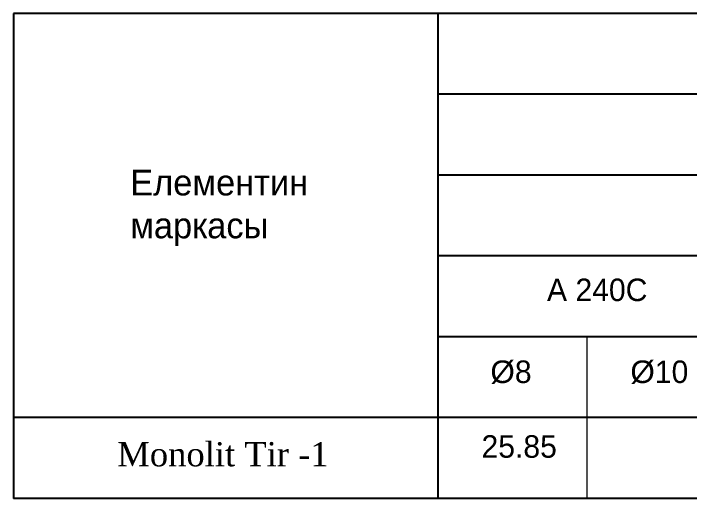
# Model space of a CAD drawing. Header units: millimetres. Extents: x -149347 to 251215, y -2929184 to -2541447.
# Drawn here: x 85693 to 93730, y -2880475 to -2874709 of the extents above; entities that cross this region are included whole.
import ezdxf

# ---------------------------------------------------------------- set-up
doc = ezdxf.new("R2010")
doc.units = ezdxf.units.MM
doc.layers.add('A-Wall', color=7, linetype='Continuous', lineweight=30)
doc.layers.add('APS_MADEIRA', color=35, linetype='Continuous', lineweight=15)
doc.styles.add('A3_Times_AzLat', font='A3TI(LA).TTF')
doc.styles.add('style6', font='ARIALN.TTF', dxfattribs={"height": 300})

msp = doc.modelspace()

# ---------------------------------------------------------------- linework, layer by layer
at = {"ltscale": 3}
for p, q in [((105724.88817, -2874709.04991), (85692.8445, -2874709.04991)), ((85692.8445, -2874709.04991), (85692.8445, -2880474.74408)), ((90738.14112, -2874709.04991), (90738.14112, -2880474.74408)), ((103322.36597, -2875669.69967), (90738.14112, -2875669.69967)), ((103322.36597, -2876630.70855), (90738.14112, -2876630.70855)), ((103322.36597, -2877591.71743), (90738.14112, -2877591.71743)), ((103322.36597, -2878552.72631), (90738.14112, -2878552.72631)), ((105724.88817, -2879513.73519), (85692.8445, -2879513.73519)), ((105724.88817, -2880474.74408), (85692.8445, -2880474.74408))]:
    msp.add_line(p, q, dxfattribs=at)
at = {"layer": 'APS_MADEIRA', "color": 7, "lineweight": 15, "ltscale": 25}
for p, q in [((90738.14112, -2878552.72631), (90738.14112, -2880474.74408)), ((92511.01606, -2878552.72631), (92511.01606, -2880474.74408))]:
    msp.add_line(p, q, dxfattribs=at)

# ---------------------------------------------------------------- texts
at = {"color": 0, "lineweight": 0, "attachment_point": 1, "style": 'A3_Times_AzLat'}
for s, insert, char_height, width in [('Елементин\\Pмаркасы', (87080.34081, -2876565.62481), 306, 5828.3624334), ('     А 240C', (91538.5852, -2877860.45636), 267.75, 9309.8994884), ('{\\fArial|b0|i0|c204|p32;Ø}8  ', (91362.82873, -2878834.3108), 267.75, 10601.2332855), ('{\\fArial|b0|i0|c204|p32;Ø}10  ', (93027.33544, -2878834.3108), 267.75, 10601.2332855)]:
    msp.add_mtext(s, dxfattribs=dict(at, insert=insert, char_height=char_height, width=width))
at = {"lineweight": 9, "insert": (86926.81463, -2879804.23623), "char_height": 288, "width": 7038.0093736, "attachment_point": 1, "style": 'style6'}
msp.add_mtext('{\\fTimes New Roman|b0|i0|c0|p18;Monolit Tir -1}', dxfattribs=at)
at = {"layer": 'A-Wall', "color": 0, "insert": (91705.26569, -2879722.64004), "char_height": 267.75, "width": 22364.9106441, "attachment_point": 2, "style": 'A3_Times_AzLat'}
msp.add_mtext('25.85', dxfattribs=at)

doc.saveas('drawing.dxf')
